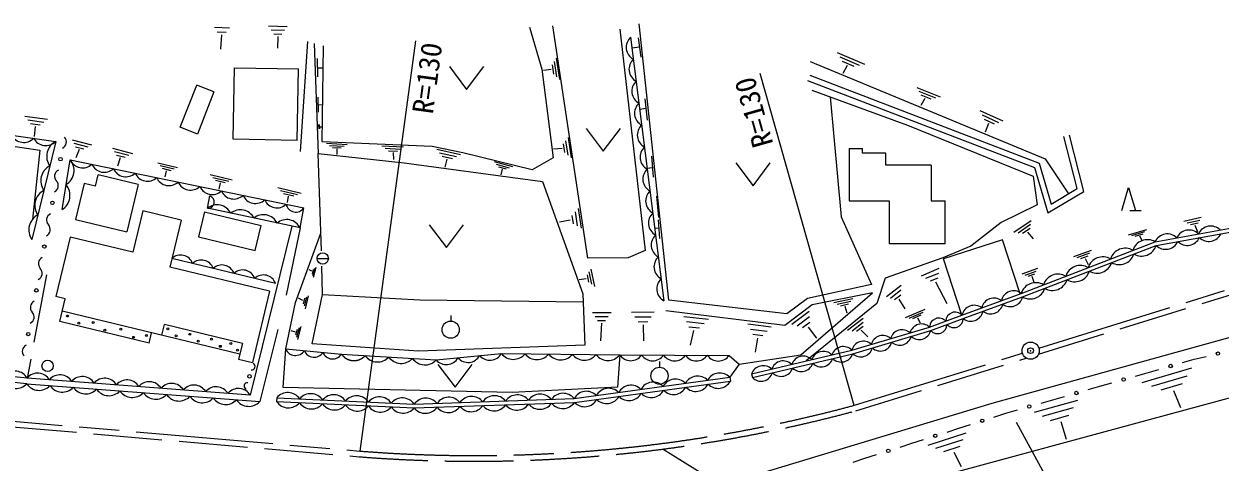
# Model space of a CAD drawing. Units: millimetres, scale not verified. Extents: x 40000 to 680000, y 20000 to 380000.
# Drawn here: x 383122 to 487752, y 272121 to 310470 of the extents above; entities that cross this region are included whole.
import ezdxf
from ezdxf.enums import TextEntityAlignment as Align

# ---------------------------------------------------------------- set-up
doc = ezdxf.new("R2010")
doc.units = ezdxf.units.MM
doc.header["$LTSCALE"] = 1000
doc.header["$PDMODE"] = 32
doc.header["$PDSIZE"] = 500
doc.linetypes.add('CHAIN', pattern=[18.5, 12, -1.5, 3.5, -1.5])
doc.linetypes.add('DASHED', pattern=[7.5, 6, -1.5])
for name, color, linetype, lineweight in [('M-BGD', 7, 'Continuous', 25), ('M-BGD-EXST', 7, 'Continuous', 25), ('M-BMK', 2, 'CHAIN', 13), ('M-BMK-SRVR', 3, 'Continuous', 25), ('M-STR-HTXT', 7, 'Continuous', 13)]:
    doc.layers.add(name, color=color, linetype=linetype, lineweight=lineweight)
doc.layers.add('M-OTRS', color=6, linetype='Continuous')
doc.styles.add('ＭＳ ゴシック', font='')
doc.styles.get('ＭＳ ゴシック').set_extended_font_data('MS Gothic')

msp = doc.modelspace()

# ---------------------------------------------------------------- linework, layer by layer
at = {"layer": 'M-BGD'}
for p, q in [((399805, 310182), (401108, 310139)), ((400037, 309783), (400818, 309758)), ((404529, 310304), (406154, 310245)), ((404752, 309958), (405913, 309915)), ((427350, 310182), (428420, 306495)), ((432462, 289970), (429399, 310305)), ((435258, 310007), (437462, 290642)), ((439531, 286291), (436953, 310470)), ((400408, 309510), (400316, 308268)), ((404976, 309612), (405673, 309586)), ((405319, 309374), (405293, 308361)), ((407922, 308920), (407277, 299318)), ((408519, 308756), (408869, 299116)), ((436190, 309298), (439104, 286239)), ((436862, 309261), (437086, 307545)), ((409217, 300149), (409315, 308557)), ((436308, 308366), (436968, 308450)), ((454262, 307967), (456641, 306936)), ((401437, 300377), (401546, 306630)), ((401546, 306630), (407145, 306533)), ((408758, 307429), (408809, 305827)), ((408783, 306628), (409292, 306626)), ((429326, 306885), (429439, 306081)), ((429509, 307179), (429698, 305839)), ((429692, 307473), (429957, 305596)), ((451891, 307167), (472452, 298663)), ((454479, 307586), (456178, 306850)), ((454696, 307205), (455715, 306764)), ((455123, 306829), (454754, 306128)), ((407037, 300279), (407145, 306533)), ((428420, 306495), (429416, 298759)), ((429236, 306466), (428573, 306390)), ((451854, 305973), (471930, 298290)), ((396793, 301420), (398240, 305122)), ((399743, 304535), (398240, 305122)), ((399743, 304535), (398296, 300833)), ((451675, 305506), (471519, 297911)), ((461240, 304912), (463262, 304080)), ((461410, 304585), (462854, 303991)), ((408834, 304056), (408851, 302756)), ((437423, 303925), (437647, 302060)), ((453656, 304076), (454605, 293577)), ((461934, 303941), (461577, 303317)), ((461580, 304258), (462447, 303902)), ((364633, 303243), (385902, 300186)), ((383200, 302403), (385182, 302125)), ((408843, 303406), (409255, 303399)), ((436984, 303021), (437522, 303096)), ((466746, 302885), (468748, 301974)), ((466936, 302505), (468366, 301854)), ((365035, 302254), (384516, 299431)), ((383453, 302074), (384869, 301876)), ((383707, 301746), (384556, 301627)), ((384112, 301494), (384023, 300627)), ((398296, 300833), (396793, 301420)), ((408867, 301268), (408852, 301652)), ((408994, 301273), (408980, 301657)), ((408987, 301465), (409232, 301474)), ((467127, 302124), (467985, 301733)), ((467492, 301761), (467205, 301009)), ((387339, 300333), (389044, 299897)), ((407037, 300279), (401437, 300377)), ((430715, 300516), (430979, 298758)), ((475251, 296051), (474094, 300603)), ((475828, 295811), (474578, 300727)), ((385902, 300186), (383814, 291604)), ((384516, 299431), (383864, 293358)), ((387489, 300029), (388707, 299717)), ((387639, 299724), (388370, 299537)), ((387942, 299469), (387662, 298743)), ((390870, 299597), (392615, 299142)), ((391043, 299296), (392289, 298971)), ((418819, 299752), (409217, 300149)), ((409600, 300019), (411389, 299926)), ((409855, 299840), (411133, 299774)), ((410109, 299661), (410877, 299621)), ((410492, 299531), (410490, 299033)), ((414434, 299804), (416323, 299712)), ((414716, 299585), (416066, 299519)), ((414999, 299367), (415809, 299327)), ((421505, 299180), (418819, 299752)), ((419228, 299498), (421313, 299049)), ((430190, 299580), (429451, 299517)), ((430297, 299971), (430411, 299218)), ((430506, 300244), (430695, 298988)), ((455310, 299578), (456466, 299578)), ((455310, 299578), (455311, 294984)), ((456466, 299152), (456466, 299578)), ((386463, 294216), (387171, 298582)), ((387171, 298582), (407598, 294367)), ((391216, 298996), (391963, 298800)), ((391539, 298741), (391309, 298033)), ((394824, 298312), (396548, 297896)), ((409156, 290604), (408869, 299116)), ((415412, 299210), (415451, 298594)), ((419469, 299196), (420959, 298876)), ((419710, 298894), (420604, 298702)), ((420119, 298639), (419948, 297926)), ((427575, 297689), (421505, 299180)), ((424249, 298418), (425848, 297982)), ((429416, 298759), (427575, 297689)), ((438020, 298888), (438170, 297060)), ((458505, 299152), (456466, 299152)), ((458505, 298118), (458505, 299152)), ((471930, 298290), (472975, 294708)), ((472452, 298663), (474492, 295603)), ((389368, 296272), (389604, 297254)), ((393120, 296408), (389604, 297254)), ((395025, 298072), (396257, 297775)), ((395227, 297832), (395966, 297654)), ((395567, 297623), (395433, 297081)), ((399406, 297282), (401348, 296826)), ((424439, 298190), (425581, 297878)), ((424629, 297962), (425315, 297775)), ((424947, 297758), (424832, 297261)), ((437637, 297849), (438101, 297897)), ((462490, 298118), (458505, 298118)), ((462490, 298118), (462490, 294979)), ((471519, 297911), (472675, 293950)), ((388388, 296508), (387628, 293354)), ((389368, 296272), (388388, 296508)), ((393120, 296408), (392124, 292272)), ((399645, 297032), (401033, 296707)), ((399884, 296782), (400717, 296587)), ((400275, 296561), (400161, 296007)), ((405322, 296142), (407383, 295646)), ((428496, 296669), (432004, 286844)), ((471408, 297133), (471744, 294633)), ((399186, 294330), (399373, 295412)), ((405578, 295886), (407050, 295532)), ((405834, 295630), (406718, 295418)), ((406250, 295401), (406136, 294847)), ((438469, 295381), (438618, 293515)), ((472675, 293950), (475828, 295811)), ((472975, 294708), (475251, 296051)), ((482074, 291407), (502894, 295178)), ((393520, 294106), (392649, 290486)), ((396871, 293299), (393520, 294106)), ((398912, 294031), (398385, 291844)), ((398912, 294031), (403877, 292836)), ((407284, 292614), (399186, 294330)), ((407284, 292614), (407598, 294367)), ((431326, 294021), (431524, 292794)), ((431599, 294326), (431877, 292608)), ((455311, 294984), (458809, 294985)), ((458809, 294985), (458810, 291212)), ((462490, 294979), (463707, 294980)), ((463708, 291213), (463707, 294980)), ((471744, 294633), (468610, 293103)), ((482164, 291084), (502953, 294850)), ((387628, 293354), (392124, 292272)), ((396871, 293299), (395882, 289193)), ((430903, 293308), (429965, 293129)), ((431053, 293716), (431172, 292980)), ((438610, 293320), (438722, 291679)), ((454605, 293577), (457255, 287674)), ((468610, 293103), (465961, 291013)), ((469703, 292234), (471236, 293279)), ((484578, 293214), (486111, 293545)), ((484873, 293068), (485968, 293304)), ((485169, 292921), (485826, 293063)), ((406555, 292769), (402920, 277987)), ((403350, 290648), (403877, 292836)), ((406888, 286089), (409104, 292149)), ((438300, 292601), (438657, 292629)), ((470087, 292192), (471182, 292938)), ((470470, 292151), (471127, 292598)), ((470908, 292247), (471401, 291674)), ((479749, 292009), (481335, 292485)), ((480041, 291956), (481173, 292295)), ((480332, 291902), (481012, 292106)), ((480716, 291923), (480911, 291557)), ((485548, 292862), (485778, 292281)), ((387177, 291804), (385925, 286606)), ((392649, 290486), (387177, 291804)), ((398385, 291844), (403350, 290648)), ((463708, 291213), (458810, 291212)), ((465961, 291013), (463498, 290005)), ((468732, 291580), (463562, 289916)), ((470254, 286852), (468732, 291580)), ((470358, 286890), (482074, 291407)), ((470475, 286578), (482164, 291084)), ((405120, 287763), (396063, 289944)), ((435969, 290007), (432462, 289970)), ((437462, 290642), (435969, 290007)), ((463498, 290005), (458461, 288213)), ((465152, 284979), (463562, 289916)), ((474958, 290123), (476491, 290678)), ((475265, 290029), (476359, 290426)), ((475571, 289936), (476228, 290174)), ((475958, 289940), (476222, 289421)), ((404615, 287091), (395882, 289193)), ((408319, 288825), (408064, 288952)), ((408426, 288989), (408324, 288604)), ((408545, 289075), (408375, 288433)), ((408664, 289161), (408426, 288262)), ((409243, 286791), (409188, 289282)), ((432708, 289012), (433025, 287493)), ((461622, 288436), (463194, 289084)), ((470446, 288583), (471807, 289086)), ((470698, 288485), (471671, 288844)), ((432315, 288173), (431695, 288084)), ((432385, 288519), (432521, 287867)), ((432547, 288765), (432773, 287680)), ((458461, 288213), (457715, 286012)), ((462016, 288206), (463139, 288669)), ((462410, 287976), (463084, 288254)), ((462860, 287900), (463865, 285989)), ((470951, 288387), (471534, 288602)), ((471281, 288381), (471456, 287872)), ((404615, 287091), (403107, 280825)), ((408324, 282462), (409243, 286791)), ((409243, 286791), (417751, 286319)), ((432004, 286844), (432179, 282341)), ((451068, 281514), (457336, 286926)), ((457255, 287674), (451658, 286442)), ((457336, 286926), (452075, 285880)), ((458574, 286599), (459843, 287604)), ((458925, 286468), (459831, 287186)), ((459277, 286337), (459820, 286768)), ((465172, 284987), (470358, 286890)), ((386733, 286412), (385925, 286606)), ((386253, 284418), (386733, 286412)), ((406018, 282035), (406888, 286089)), ((407521, 286266), (407152, 286453)), ((407663, 286468), (407544, 285981)), ((407826, 286568), (407628, 285757)), ((407989, 286669), (407711, 285532)), ((417751, 286319), (432031, 286154)), ((449867, 285098), (439531, 286291)), ((452075, 285880), (449687, 284089)), ((451658, 286442), (449867, 285098)), ((457715, 286012), (451534, 280969)), ((453958, 286083), (455623, 286440)), ((454253, 285946), (455442, 286201)), ((454547, 285809), (455261, 285962)), ((454942, 285760), (455112, 285195)), ((459662, 286369), (460171, 285545)), ((465287, 284674), (470475, 286578)), ((499418, 286013), (467795, 277247)), ((402006, 281579), (386469, 285319)), ((432868, 285201), (434480, 285201)), ((433082, 284856), (434234, 284856)), ((436282, 285247), (438251, 285261)), ((436570, 284828), (437977, 284837)), ((449687, 284089), (439276, 285356)), ((440860, 284873), (443014, 284636)), ((450296, 284201), (451803, 285337)), ((450761, 284046), (451837, 284858)), ((455173, 283661), (456520, 284719)), ((460232, 284774), (461950, 285501)), ((460554, 284729), (461781, 285249)), ((460876, 284684), (461612, 284996)), ((461295, 284741), (461524, 284295)), ((462336, 283941), (465172, 284987)), ((462441, 283625), (465287, 284674)), ((394063, 282538), (386253, 284418)), ((395197, 283218), (395421, 284149)), ((402230, 282510), (395421, 284149)), ((405345, 283734), (403759, 277421)), ((406866, 283500), (406492, 283594)), ((407017, 283729), (406881, 283231)), ((407187, 283864), (406960, 283033)), ((407356, 283999), (407039, 282836)), ((433296, 284511), (433987, 284511)), ((433631, 284281), (433559, 282723)), ((436858, 284408), (437702, 284413)), ((437285, 284129), (437307, 282729)), ((441073, 284417), (442612, 284248)), ((441286, 283962), (442209, 283860)), ((441685, 283629), (441400, 282363)), ((446443, 284213), (448491, 283949)), ((446666, 283762), (448129, 283574)), ((451225, 283891), (451871, 284378)), ((451714, 283923), (452462, 282972)), ((455545, 281926), (462336, 283941)), ((455561, 283617), (456523, 284372)), ((455631, 281603), (462441, 283625)), ((455949, 283573), (456526, 284026)), ((456368, 283669), (456954, 283083)), ((394063, 282538), (394280, 283439)), ((402230, 282510), (401895, 281116)), ((446890, 283311), (447767, 283198)), ((447282, 282979), (447074, 281738)), ((383405, 279477), (362435, 281489)), ((405807, 278658), (406018, 282035)), ((406018, 282035), (410900, 281569)), ((417627, 281817), (408324, 282462)), ((410900, 281569), (419183, 281066)), ((432179, 282341), (417627, 281817)), ((419183, 281066), (424892, 281627)), ((424892, 281627), (435238, 281500)), ((435238, 281500), (435040, 278680)), ((435238, 281500), (444818, 281462)), ((444818, 281462), (445695, 280693)), ((445695, 280693), (451068, 281514)), ((446777, 279835), (455545, 281926)), ((446854, 279511), (455631, 281603)), ((383362, 278979), (362392, 280991)), ((401895, 281116), (403107, 280825)), ((445695, 280693), (444871, 279543)), ((484464, 280825), (485495, 281120)), ((485495, 281120), (486531, 281368)), ((402920, 277987), (383405, 279477)), ((431252, 277676), (444871, 279543)), ((444871, 279543), (444915, 279213)), ((446777, 279835), (446854, 279511)), ((480341, 279643), (481371, 279939)), ((480941, 279085), (485283, 280364)), ((481371, 279939), (482402, 280234)), ((481772, 278768), (484873, 279682)), ((383362, 278979), (403759, 277421)), ((425844, 278213), (405807, 278658)), ((435040, 278680), (425844, 278213)), ((431281, 277343), (444915, 279213)), ((476217, 278462), (477248, 278757)), ((477248, 278757), (478279, 279053)), ((482602, 278450), (484463, 278999)), ((483673, 278391), (484304, 276891)), ((405245, 277747), (405229, 277414)), ((405229, 277414), (417258, 276855)), ((405245, 277747), (417260, 277189)), ((417258, 276855), (431281, 277343)), ((417260, 277189), (431252, 277676)), ((471525, 276484), (475301, 277555)), ((472093, 277281), (473124, 277576)), ((473124, 277576), (474155, 277872)), ((467795, 277247), (447467, 271084)), ((467973, 276066), (469000, 276395)), ((469000, 276395), (470031, 276690)), ((472220, 276128), (474917, 276893)), ((472916, 275771), (474534, 276230)), ((464893, 275080), (465920, 275409)), ((473829, 275661), (474298, 274131)), ((462210, 273607), (465540, 274678)), ((463866, 274751), (464893, 275080)), ((459760, 273437), (460786, 273765)), ((460786, 273765), (461813, 274094)), ((462902, 273333), (465281, 274098)), ((463595, 273060), (465022, 273519)), ((455653, 272122), (456680, 272450)), ((456680, 272450), (457706, 272779)), ((464453, 273004), (465103, 271724))]:
    msp.add_line(p, q, dxfattribs=at)
at = {"layer": 'M-BGD', "linetype": 'DASHED'}
for p, q in [((407284, 292614), (406016, 286569)), ((471863, 281560), (495862, 289003)), ((385083, 288507), (383405, 279477)), ((455901, 276610), (470796, 281229)), ((374276, 275888), (412449, 272588)), ((439024, 273258), (448863, 267144))]:
    msp.add_line(p, q, dxfattribs=at)
at = {"layer": 'M-BGD'}
for points in [[(452041, 304667), (460400, 301609), (471408, 297133)], [(408869, 299116), (416394, 298321), (428496, 296669)], [(463817, 271024), (496549, 279911), (504554, 281927)]]:
    msp.add_lwpolyline(points, dxfattribs=at)
for centre, radius in [((386317, 298635), 150), ((385613, 294807), 150), ((384908, 290979), 150), ((384203, 287150), 150), ((386936, 284907), 83.3), ((387930, 284278), 83.3), ((389188, 284340), 83.3), ((390202, 283670), 83.3), ((391601, 283752), 83.3), ((395718, 283793), 83.3), ((383498, 283322), 150), ((392717, 283042), 83.3), ((393832, 283204), 83.3), ((396449, 283164), 83.3), ((397625, 283306), 83.3), ((398375, 282698), 83.3), ((399531, 282881), 83.3), ((401215, 282496), 83.3), ((400302, 282252), 83.3), ((401803, 281908), 83.3), ((487566, 281617), 150), ((483433, 280529), 150), ((402857, 279625), 150), ((479310, 279348), 150), ((475186, 278167), 150), ((471062, 276986), 150), ((466946, 275737), 150), ((462840, 274423), 150), ((458733, 273108), 150)]:
    msp.add_circle(centre, radius, dxfattribs=at)
for centre, radius, start, end in [((436994, 308424), 1188, 132.58719, 241.81564), ((437237, 306502), 1188, 132.58719, 241.81564), ((437480, 304581), 1188, 132.58719, 241.81564), ((437723, 302659), 1188, 132.58719, 241.81564), ((437966, 300737), 1188, 132.58719, 241.81564), ((383102, 301300), 1204, 207.60338, 316.03975), ((385036, 301022), 1204, 207.60338, 316.03975), ((386239, 300134), 598, 295.18444, 43.95651), ((386583, 298884), 1469, 117.59618, 215.05168), ((438208, 298816), 1188, 132.58719, 241.81564), ((386034, 297646), 1473, 302.11917, 39.44888), ((388253, 299053), 1180, 203.54381, 313.14098), ((386061, 296738), 1469, 117.59618, 215.05168), ((386396, 297137), 598, 115.18444, 223.95651), ((390143, 298663), 1180, 203.54381, 313.14098), ((392032, 298274), 1180, 203.54381, 313.14098), ((393922, 297884), 1180, 203.54381, 313.14098), ((438451, 296894), 1188, 132.58719, 241.81564), ((385534, 296306), 598, 295.18444, 43.95651), ((385680, 295463), 1473, 302.11917, 39.44888), ((395811, 297494), 1180, 203.54381, 313.14098), ((397701, 297104), 1180, 203.54381, 313.14098), ((399590, 296714), 1180, 203.54381, 313.14098), ((385539, 294593), 1469, 117.59618, 215.05168), ((399229, 294879), 551, 265.57685, 74.87423), ((401479, 296324), 1180, 203.54381, 313.14098), ((403369, 295935), 1180, 203.54381, 313.14098), ((405258, 295545), 1180, 203.54381, 313.14098), ((438694, 294973), 1188, 132.58719, 241.81564), ((400029, 293313), 1320, 26.45298, 129.62597), ((402053, 292884), 1320, 26.45298, 129.62597), ((406898, 294847), 848, 191.12297, 325.56182), ((385016, 292447), 1469, 117.59618, 215.05168), ((385691, 293308), 598, 115.18444, 223.95651), ((404077, 292455), 1320, 26.45298, 129.62597), ((406102, 292026), 1320, 26.45298, 129.62597), ((438937, 293051), 1188, 132.58719, 241.81564), ((384829, 292477), 598, 295.18444, 43.95651), ((439180, 291129), 1188, 132.58719, 241.81564), ((483140, 290914), 1175, 45.33035, 155.20487), ((485033, 291257), 1175, 45.33035, 155.20487), ((486926, 291600), 1175, 45.33035, 155.20487), ((486769, 292602), 1172, 225.26033, 335.27489), ((481401, 290242), 1345, 60.00021, 162.16406), ((480888, 291492), 1340, 239.89756, 342.26671), ((482989, 291917), 1172, 225.26033, 335.27489), ((484879, 292259), 1172, 225.26033, 335.27489), ((384986, 289480), 598, 115.18444, 223.95651), ((396824, 289125), 1118, 20.01866, 132.91088), ((439422, 289208), 1188, 132.58719, 241.81564), ((477496, 288737), 1345, 60.00021, 162.16406), ((479449, 289489), 1345, 60.00021, 162.16406), ((478940, 290741), 1340, 239.89756, 342.26671), ((384125, 288649), 598, 295.18444, 43.95651), ((398636, 288689), 1118, 20.01866, 132.91088), ((400447, 288253), 1118, 20.01866, 132.91088), ((402258, 287817), 1118, 20.01866, 132.91088), ((475543, 287984), 1345, 60.00021, 162.16406), ((475044, 289239), 1340, 239.89756, 342.26671), ((476992, 289990), 1340, 239.89756, 342.26671), ((404070, 287381), 1118, 20.01866, 132.91088), ((439665, 287286), 1188, 132.58719, 241.81564), ((471638, 286478), 1345, 60.00021, 162.16406), ((473591, 287231), 1345, 60.00021, 162.16406), ((473095, 288488), 1340, 239.89756, 342.26671), ((469700, 286012), 1098, 53.15035, 167.16238), ((471147, 287737), 1340, 239.89756, 342.26671), ((384282, 285651), 598, 115.18444, 223.95651), ((466242, 284743), 1098, 53.15035, 167.16238), ((467971, 285377), 1098, 53.15035, 167.16238), ((467675, 286188), 1099, 233.17183, 347.1409), ((469404, 286823), 1099, 233.17183, 347.1409), ((383420, 284820), 598, 295.18444, 43.95651), ((463156, 283902), 821, 43.24097, 177.22464), ((464574, 284424), 821, 43.24097, 177.22464), ((464463, 284716), 825, 223.42448, 357.04114), ((465945, 285553), 1099, 233.17183, 347.1409), ((459941, 282673), 1034, 47.62833, 165.43916), ((461639, 283177), 1034, 47.62833, 165.43916), ((461437, 283888), 1038, 227.76552, 345.30197), ((463040, 284192), 825, 223.42448, 357.04114), ((456546, 281666), 1034, 47.62833, 165.43916), ((458244, 282170), 1034, 47.62833, 165.43916), ((458032, 282878), 1038, 227.76552, 345.30197), ((459734, 283383), 1038, 227.76552, 345.30197), ((383577, 281823), 598, 115.18444, 223.95651), ((406871, 282373), 918, 201.63876, 327.46203), ((408499, 282218), 918, 201.63876, 327.46203), ((410126, 282063), 918, 201.63876, 327.46203), ((423876, 282194), 1164, 220.38939, 330.82518), ((425937, 282435), 1321, 217.71325, 320.87922), ((428006, 282409), 1321, 217.71325, 320.87922), ((430075, 282384), 1321, 217.71325, 320.87922), ((432145, 282358), 1321, 217.71325, 320.87922), ((434214, 282333), 1321, 217.71325, 320.87922), ((436199, 282163), 1168, 214.6465, 324.89824), ((438115, 282156), 1168, 214.6465, 324.89824), ((440031, 282148), 1168, 214.6465, 324.89824), ((441946, 282141), 1168, 214.6465, 324.89824), ((443862, 282133), 1168, 214.6465, 324.89824), ((453045, 280751), 1062, 45.3785, 161.44436), ((454799, 281169), 1062, 45.3785, 161.44436), ((454623, 281943), 1064, 225.42745, 341.39541), ((456329, 282372), 1038, 227.76552, 345.30197), ((403046, 280476), 294, 263.15095, 66.11244), ((414056, 282205), 1326, 215.0603, 317.99576), ((416127, 282079), 1326, 215.0603, 317.99576), ((418198, 281954), 1326, 215.0603, 317.99576), ((420070, 281821), 1164, 220.38939, 330.82518), ((421973, 282007), 1164, 220.38939, 330.82518), ((447784, 279497), 1062, 45.3785, 161.44436), ((449538, 279915), 1062, 45.3785, 161.44436), ((451292, 280333), 1062, 45.3785, 161.44436), ((451112, 281106), 1064, 225.42745, 341.39541), ((452867, 281524), 1064, 225.42745, 341.39541), ((382388, 278904), 1167, 29.37655, 139.66247), ((384327, 278697), 1208, 31.50582, 139.76294), ((386278, 278548), 1208, 31.50582, 139.76294), ((388230, 278399), 1208, 31.50582, 139.76294), ((390181, 278250), 1208, 31.50582, 139.76294), ((440104, 278169), 1214, 43.8359, 151.78037), ((442050, 278436), 1214, 43.8359, 151.78037), ((443996, 278702), 1214, 43.8359, 151.78037), ((447601, 280269), 1064, 225.42745, 341.39541), ((449357, 280687), 1064, 225.42745, 341.39541), ((382473, 279734), 1167, 209.37603, 319.66299), ((384443, 279695), 1296, 213.53087, 317.73789), ((386482, 279539), 1296, 213.53087, 317.73789), ((388522, 279383), 1296, 213.53087, 317.73789), ((390562, 279227), 1296, 213.53087, 317.73789), ((392133, 278101), 1208, 31.50582, 139.76294), ((392601, 279072), 1296, 213.53087, 317.73789), ((394084, 277952), 1208, 31.50582, 139.76294), ((396036, 277803), 1208, 31.50582, 139.76294), ((397987, 277654), 1208, 31.50582, 139.76294), ((399939, 277505), 1208, 31.50582, 139.76294), ((401890, 277356), 1208, 31.50582, 139.76294), ((402668, 278774), 294, 83.15095, 246.11244), ((434268, 277368), 1214, 43.8359, 151.78037), ((436213, 277635), 1214, 43.8359, 151.78037), ((438159, 277902), 1214, 43.8359, 151.78037), ((438001, 278988), 1216, 223.88888, 331.72739), ((439949, 279255), 1216, 223.88888, 331.72739), ((441896, 279522), 1216, 223.88888, 331.72739), ((443844, 279789), 1216, 223.88888, 331.72739), ((394641, 278916), 1296, 213.53087, 317.73789), ((396681, 278760), 1296, 213.53087, 317.73789), ((398720, 278605), 1296, 213.53087, 317.73789), ((400760, 278449), 1296, 213.53087, 317.73789), ((402800, 278293), 1296, 213.53087, 317.73789), ((406267, 278123), 1257, 214.36849, 320.31315), ((406211, 276946), 1255, 34.317, 140.36464), ((408272, 278030), 1257, 214.36849, 320.31315), ((408214, 276853), 1255, 34.317, 140.36464), ((410216, 276760), 1255, 34.317, 140.36464), ((412219, 276667), 1255, 34.317, 140.36464), ((414221, 276574), 1255, 34.317, 140.36464), ((416224, 276481), 1255, 34.317, 140.36464), ((418285, 276474), 1250, 38.86609, 145.12072), ((420284, 276543), 1250, 38.86609, 145.12072), ((422283, 276613), 1250, 38.86609, 145.12072), ((424282, 276683), 1250, 38.86609, 145.12072), ((426281, 276752), 1250, 38.86609, 145.12072), ((428280, 276822), 1250, 38.86609, 145.12072), ((428250, 277993), 1254, 218.96567, 325.02114), ((430279, 276891), 1250, 38.86609, 145.12072), ((430253, 278062), 1254, 218.96567, 325.02114), ((432322, 277102), 1214, 43.8359, 151.78037), ((432157, 278186), 1216, 223.88888, 331.72739), ((434105, 278454), 1216, 223.88888, 331.72739), ((436053, 278721), 1216, 223.88888, 331.72739), ((410276, 277937), 1257, 214.36849, 320.31315), ((412281, 277844), 1257, 214.36849, 320.31315), ((414286, 277751), 1257, 214.36849, 320.31315), ((416291, 277658), 1257, 214.36849, 320.31315), ((418233, 277644), 1254, 218.96567, 325.02114), ((420237, 277714), 1254, 218.96567, 325.02114), ((422240, 277784), 1254, 218.96567, 325.02114), ((424243, 277853), 1254, 218.96567, 325.02114), ((426246, 277923), 1254, 218.96567, 325.02114)]:
    msp.add_arc(centre, radius, start, end, dxfattribs=at)
at = {"layer": 'M-BGD', "linetype": 'DASHED'}
for centre, radius, start, end in [((411985, 282331), 1326, 215.0603, 317.99576), ((422519, 400538), 128345, 265.4999, 285.07599)]:
    msp.add_arc(centre, radius, start, end, dxfattribs=at)
at = {"layer": 'M-BGD-EXST'}
for p, q in [((420338, 306742), (421838, 304742)), ((421838, 304742), (423338, 306742)), ((432302, 301329), (433802, 299329)), ((433802, 299329), (435302, 301329)), ((445399, 298308), (446899, 296308)), ((446899, 296308), (448399, 298308)), ((479147, 294151), (479747, 296151)), ((479747, 296151), (480347, 294151)), ((479847, 294151), (480847, 294151)), ((418576, 292889), (420077, 290889)), ((420077, 290889), (421576, 292890)), ((408758, 289945), (409758, 289945)), ((420455, 284956), (420455, 284456)), ((419334, 280674), (420834, 278674)), ((420834, 278674), (422334, 280674)), ((438716, 280928), (438716, 280428)), ((469922, 275616), (478753, 259342))]:
    msp.add_line(p, q, dxfattribs=at)
for centre, radius in [((409258, 289945), 500), ((420455, 283706), 750), ((385193, 280539), 500), ((438716, 279678), 750)]:
    msp.add_circle(centre, radius, dxfattribs=at)
at = {"layer": 'M-BMK'}
for p, q in [((471898, 282094), (495720, 289482)), ((455762, 277090), (470465, 281650)), ((374510, 276370), (412490, 273086))]:
    msp.add_line(p, q, dxfattribs=at)
msp.add_arc((422519, 400538), 127845, 265.50076, 285.07178, dxfattribs=at)
at = {"layer": 'M-BMK-SRVR'}
msp.add_circle((471181, 281872), 750, dxfattribs=at)
at = {"layer": 'M-OTRS'}
msp.add_point((471181, 281872), dxfattribs=at)
at = {"layer": 'M-STR-HTXT'}
for p, q in [((417371, 308976), (412490, 273086)), ((455739, 277083), (447511, 306126))]:
    msp.add_line(p, q, dxfattribs=at)

# ---------------------------------------------------------------- texts
at = {"layer": 'M-STR-HTXT', "style": 'ＭＳ ゴシック'}
for rotation, p in [(82.255, (420272, 308619)), (105.818, (447511, 306126))]:
    msp.add_text('R=130', height=1833, rotation=rotation, dxfattribs=at).set_placement(p, align=Align.BOTTOM_RIGHT)

doc.saveas('drawing.dxf')
